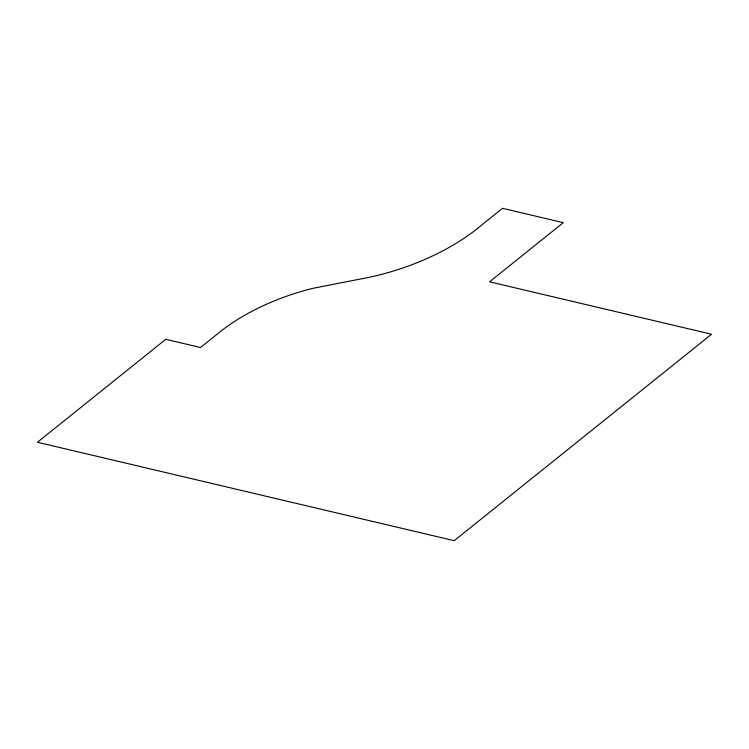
<?xml version="1.0" encoding="UTF-8"?>
<svg xmlns="http://www.w3.org/2000/svg" width="749" height="749" viewBox="0 0 749 749"><rect width="100%" height="100%" fill="white"/><g stroke="black" fill="none" stroke-linecap="round" stroke-linejoin="round"><path stroke-width="1.12" d="M165.782 339.306L37.45 442.256L454.212 540.684L711.55 334.232L489.565 281.811L563.285 222.668L502.504 208.316L482.712 224.194A141.711 67.831 -18.3 0 1 360.559 278.993L313.026 288.318A131.918 63.15 -18.3 0 0 216.892 334.372L200.507 347.517L165.782 339.306"/></g></svg>
